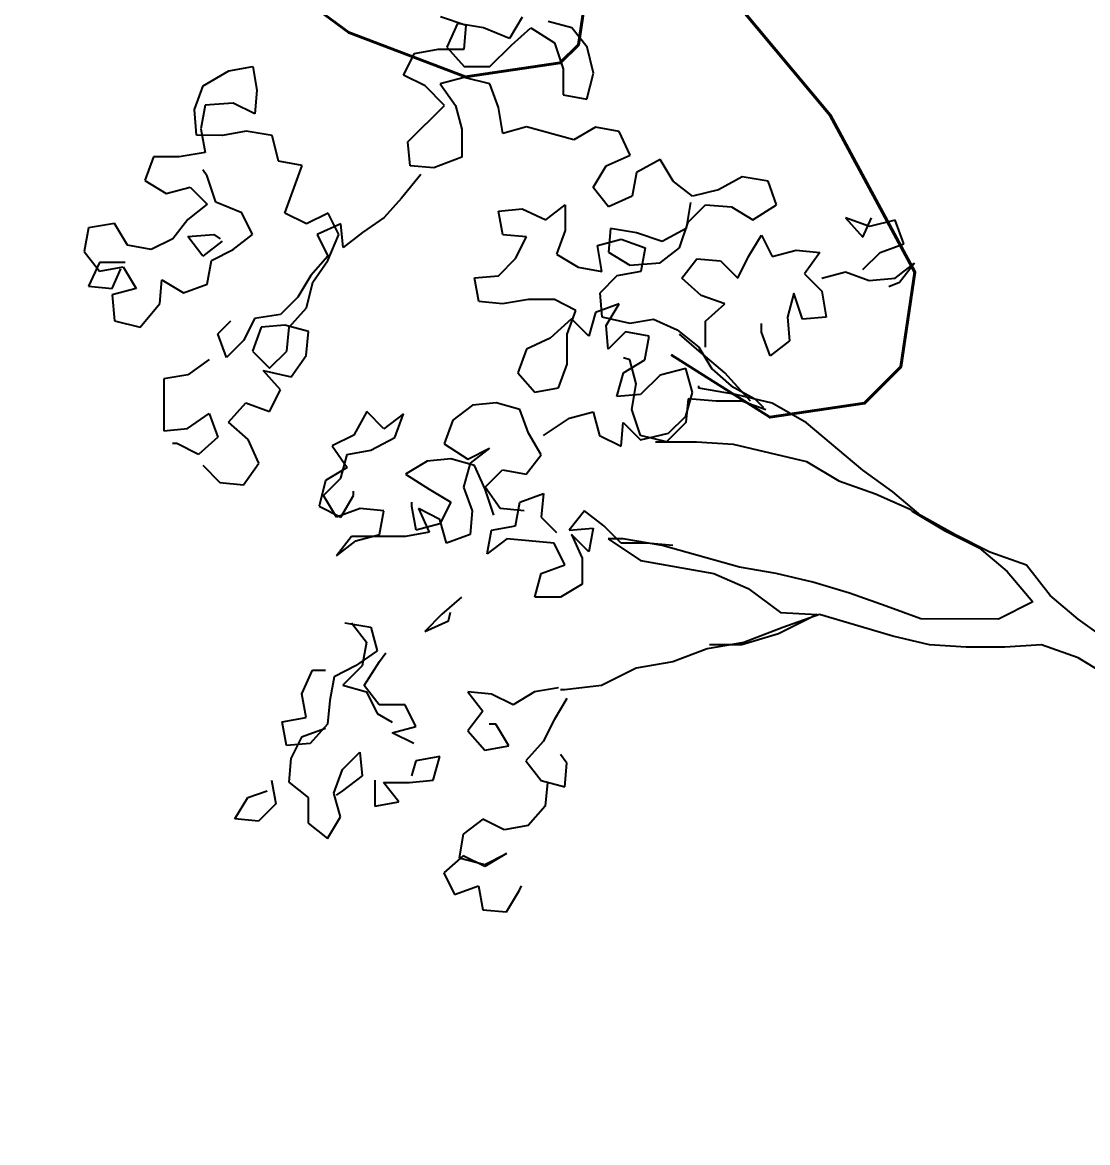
# Model space of a CAD drawing. Header units: millimetres. Extents: x 684983 to 685377, y 990360 to 990509.
# Drawn here: x 685051.164 to 685051.876, y 990422.76 to 990423.509 of the extents above; entities that cross this region are included whole.
import ezdxf

# ---------------------------------------------------------------- set-up
doc = ezdxf.new("R2010")
doc.units = ezdxf.units.MM
doc.layers.add('GRID LEVELS', color=7, linetype='Continuous', lineweight=13)
doc.layers.add('TEAK', color=7, linetype='Continuous')
doc.styles.get("Standard").update_dxf_attribs({"font": 'RomanS'})

# ---------------------------------------------------------------- blocks, each defined once
blk = doc.blocks.new('A$C25655A80')
at = {"color": 62}
for p, q in [((-0.63609, 1.37332), (-0.64762, 1.37718)), ((-0.63993, 1.37429), (-0.64475, 1.36372)), ((-0.6284, 1.37235), (-0.63993, 1.37429)), ((-0.61109, 1.37714), (-0.61687, 1.36754)), ((-0.58898, 1.37232), (-0.59955, 1.37521)), ((-0.63706, 1.36275), (-0.63609, 1.37332)), ((-0.61687, 1.36754), (-0.6284, 1.37235)), ((-0.61591, 1.36465), (-0.60725, 1.37233)), ((-0.60725, 1.37233), (-0.59668, 1.3656)), ((-0.58226, 1.36366), (-0.58898, 1.37232)), ((-0.64475, 1.36372), (-0.63706, 1.35506)), ((-0.62553, 1.35505), (-0.61591, 1.36465)), ((-0.59668, 1.3656), (-0.59285, 1.35406)), ((-0.57939, 1.35212), (-0.58226, 1.36366)), ((-0.66398, 1.35124), (-0.65917, 1.36085)), ((-0.65917, 1.36085), (-0.64859, 1.36276)), ((-0.64859, 1.36276), (-0.63706, 1.36275)), ((-0.74185, 1.35323), (-0.73127, 1.35514)), ((-0.73127, 1.35514), (-0.72936, 1.34457)), ((-0.63706, 1.35506), (-0.62553, 1.35505)), ((-0.59285, 1.35406), (-0.59286, 1.34252)), ((-0.75339, 1.34651), (-0.74185, 1.35323)), ((-0.65438, 1.34642), (-0.66398, 1.35124)), ((-0.63707, 1.35025), (-0.64765, 1.34738)), ((-0.62554, 1.34736), (-0.63707, 1.35025)), ((-0.58228, 1.34059), (-0.57939, 1.35212)), ((-0.75724, 1.33594), (-0.75339, 1.34651)), ((-0.72936, 1.34457), (-0.73033, 1.33399)), ((-0.64573, 1.33776), (-0.65438, 1.34642)), ((-0.64765, 1.34738), (-0.64093, 1.33776)), ((-0.6217, 1.33678), (-0.62554, 1.34736)), ((-0.73994, 1.33881), (-0.75244, 1.33786)), ((-0.73033, 1.33399), (-0.73994, 1.33881)), ((-0.59286, 1.34252), (-0.58228, 1.34059)), ((-0.75629, 1.32441), (-0.75724, 1.33594)), ((-0.75244, 1.33786), (-0.75437, 1.32729)), ((-0.66209, 1.32144), (-0.64573, 1.33776)), ((-0.64093, 1.33776), (-0.63805, 1.32718)), ((-0.61979, 1.32524), (-0.6217, 1.33678)), ((-0.74476, 1.32439), (-0.75629, 1.32441)), ((-0.75437, 1.32729), (-0.75246, 1.31671)), ((-0.73418, 1.32631), (-0.74476, 1.32439)), ((-0.72265, 1.32437), (-0.73418, 1.32631)), ((-0.71977, 1.31284), (-0.72265, 1.32437)), ((-0.63805, 1.32718), (-0.63806, 1.31468)), ((-0.60921, 1.32812), (-0.61979, 1.32524)), ((-0.58807, 1.32233), (-0.60921, 1.32812)), ((-0.57845, 1.32809), (-0.58807, 1.32233)), ((-0.56788, 1.32616), (-0.57845, 1.32809)), ((-0.56308, 1.31558), (-0.56788, 1.32616)), ((-0.66114, 1.31086), (-0.66209, 1.32144)), ((-0.77553, 1.31481), (-0.77938, 1.30424)), ((-0.76399, 1.3148), (-0.77553, 1.31481)), ((-0.75246, 1.31671), (-0.76399, 1.3148)), ((-0.63806, 1.31468), (-0.65056, 1.30989)), ((-0.57366, 1.31078), (-0.56308, 1.31558)), ((-0.54962, 1.31364), (-0.5602, 1.30788)), ((-0.54386, 1.30402), (-0.54962, 1.31364)), ((-0.7515, 1.30614), (-0.75342, 1.30902)), ((-0.7092, 1.3109), (-0.71977, 1.31284)), ((-0.71691, 1.28976), (-0.7092, 1.3109)), ((-0.65056, 1.30989), (-0.66114, 1.31086)), ((-0.57944, 1.30117), (-0.57366, 1.31078)), ((-0.77938, 1.30424), (-0.76978, 1.29846)), ((-0.74767, 1.2946), (-0.7515, 1.30614)), ((-0.65633, 1.30701), (-0.665, 1.29644)), ((-0.5602, 1.30788), (-0.56214, 1.29731)), ((-0.53522, 1.29729), (-0.54386, 1.30402)), ((-0.5131, 1.30592), (-0.52368, 1.30016)), ((-0.50157, 1.30398), (-0.5131, 1.30592)), ((-0.49773, 1.29341), (-0.50157, 1.30398)), ((-0.76978, 1.29846), (-0.7592, 1.30134)), ((-0.7592, 1.30134), (-0.75152, 1.29364)), ((-0.57271, 1.29251), (-0.57944, 1.30117)), ((-0.52368, 1.30016), (-0.53522, 1.29729)), ((-0.75152, 1.29364), (-0.76017, 1.28692)), ((-0.73614, 1.28978), (-0.74767, 1.2946)), ((-0.665, 1.29644), (-0.67269, 1.2878)), ((-0.6006, 1.28677), (-0.59194, 1.29349)), ((-0.59194, 1.29349), (-0.59195, 1.28196)), ((-0.56214, 1.29731), (-0.57271, 1.29251)), ((-0.53618, 1.2944), (-0.53812, 1.28287)), ((-0.73134, 1.28016), (-0.73614, 1.28978)), ((-0.7073, 1.28495), (-0.71691, 1.28976)), ((-0.69769, 1.28974), (-0.7073, 1.28495)), ((-0.69289, 1.28013), (-0.69769, 1.28974)), ((-0.62174, 1.29064), (-0.61117, 1.29159)), ((-0.61983, 1.28006), (-0.62174, 1.29064)), ((-0.61117, 1.29159), (-0.6006, 1.28677)), ((-0.53715, 1.28575), (-0.52945, 1.29344)), ((-0.52945, 1.29344), (-0.51792, 1.29246)), ((-0.51792, 1.29246), (-0.50831, 1.28669)), ((-0.50831, 1.28669), (-0.49773, 1.29341)), ((-0.79286, 1.28503), (-0.8044, 1.28311)), ((-0.7871, 1.27541), (-0.79286, 1.28503)), ((-0.76017, 1.28692), (-0.76691, 1.27827)), ((-0.69192, 1.28493), (-0.7025, 1.28014)), ((-0.69097, 1.27436), (-0.69192, 1.28493)), ((-0.67269, 1.2878), (-0.68231, 1.28108)), ((-0.54101, 1.27422), (-0.53715, 1.28575)), ((-0.46698, 1.28761), (-0.45929, 1.27895)), ((-0.4564, 1.28376), (-0.46698, 1.28761)), ((-0.45929, 1.27895), (-0.45544, 1.2876)), ((-0.44487, 1.28663), (-0.4564, 1.28376)), ((-0.44103, 1.27605), (-0.44487, 1.28663)), ((-0.8044, 1.28311), (-0.80633, 1.27254)), ((-0.76018, 1.27923), (-0.74864, 1.28018)), ((-0.75346, 1.27057), (-0.76018, 1.27923)), ((-0.74864, 1.28018), (-0.74576, 1.27825)), ((-0.74, 1.27344), (-0.73134, 1.28016)), ((-0.7025, 1.28014), (-0.6977, 1.27052)), ((-0.69771, 1.2686), (-0.69289, 1.28013)), ((-0.68231, 1.28108), (-0.69097, 1.27436)), ((-0.60926, 1.27909), (-0.61983, 1.28006)), ((-0.61407, 1.26948), (-0.60926, 1.27909)), ((-0.59195, 1.28196), (-0.5958, 1.27139)), ((-0.57176, 1.2829), (-0.57273, 1.27233)), ((-0.56023, 1.28097), (-0.57176, 1.2829)), ((-0.5487, 1.27711), (-0.56023, 1.28097)), ((-0.53812, 1.28287), (-0.5487, 1.27711)), ((-0.51025, 1.27035), (-0.50447, 1.27995)), ((-0.50447, 1.27995), (-0.49968, 1.27034)), ((-0.77653, 1.27347), (-0.7871, 1.27541)), ((-0.76691, 1.27827), (-0.77653, 1.27347)), ((-0.7448, 1.27729), (-0.75346, 1.27057)), ((-0.57754, 1.27522), (-0.56696, 1.27809)), ((-0.57562, 1.26368), (-0.57754, 1.27522)), ((-0.56696, 1.27809), (-0.55639, 1.27423)), ((-0.55639, 1.27423), (-0.55832, 1.26366)), ((-0.54967, 1.2675), (-0.54101, 1.27422)), ((-0.45161, 1.27222), (-0.44103, 1.27605)), ((-0.80633, 1.27254), (-0.79961, 1.26388)), ((-0.75155, 1.25807), (-0.74962, 1.26864)), ((-0.74962, 1.26864), (-0.74, 1.27344)), ((-0.6977, 1.27052), (-0.7054, 1.26187)), ((-0.70444, 1.25899), (-0.69771, 1.2686)), ((-0.62177, 1.2618), (-0.61407, 1.26948)), ((-0.5958, 1.27139), (-0.5862, 1.26561)), ((-0.57273, 1.27233), (-0.56312, 1.26655)), ((-0.54006, 1.26076), (-0.53332, 1.26941)), ((-0.53332, 1.26941), (-0.52275, 1.26844)), ((-0.51507, 1.26074), (-0.51025, 1.27035)), ((-0.49968, 1.27034), (-0.4891, 1.27321)), ((-0.4891, 1.27321), (-0.47853, 1.27224)), ((-0.47853, 1.27224), (-0.48526, 1.26263)), ((-0.45931, 1.26453), (-0.45161, 1.27222)), ((-0.7996, 1.26773), (-0.80442, 1.25716)), ((-0.79961, 1.26388), (-0.78903, 1.2658)), ((-0.78807, 1.26772), (-0.7996, 1.26773)), ((-0.79385, 1.25619), (-0.78999, 1.26484)), ((-0.78903, 1.2658), (-0.78327, 1.25618)), ((-0.5862, 1.26561), (-0.57562, 1.26368)), ((-0.55832, 1.26366), (-0.5689, 1.26175)), ((-0.56312, 1.26655), (-0.54967, 1.2675)), ((-0.52275, 1.26844), (-0.51507, 1.26074)), ((-0.47757, 1.2607), (-0.467, 1.26358)), ((-0.467, 1.26358), (-0.45643, 1.25972)), ((-0.44489, 1.26067), (-0.43623, 1.2674)), ((-0.43623, 1.2674), (-0.44297, 1.25875)), ((-0.7727, 1.24944), (-0.77173, 1.26001)), ((-0.77173, 1.26001), (-0.76213, 1.25424)), ((-0.7054, 1.26187), (-0.71118, 1.25227)), ((-0.70734, 1.24746), (-0.70444, 1.25899)), ((-0.63234, 1.26085), (-0.62177, 1.2618)), ((-0.63043, 1.25027), (-0.63234, 1.26085)), ((-0.5689, 1.26175), (-0.57659, 1.25407)), ((-0.53141, 1.25306), (-0.54006, 1.26076)), ((-0.48526, 1.26263), (-0.47758, 1.25494)), ((-0.45643, 1.25972), (-0.44489, 1.26067)), ((-0.44297, 1.25875), (-0.44778, 1.25683)), ((-0.80442, 1.25716), (-0.79385, 1.25619)), ((-0.78327, 1.25618), (-0.79385, 1.2533)), ((-0.76213, 1.25424), (-0.75155, 1.25807)), ((-0.57659, 1.25407), (-0.57564, 1.24349)), ((-0.49008, 1.25399), (-0.49297, 1.24341)), ((-0.48624, 1.24245), (-0.49008, 1.25399)), ((-0.47758, 1.25494), (-0.47567, 1.2434)), ((-0.79385, 1.2533), (-0.7929, 1.24177)), ((-0.78137, 1.23887), (-0.7727, 1.24944)), ((-0.71118, 1.25227), (-0.71888, 1.24458)), ((-0.61986, 1.2493), (-0.63043, 1.25027)), ((-0.60832, 1.25121), (-0.61986, 1.2493)), ((-0.59678, 1.2512), (-0.60832, 1.25121)), ((-0.58718, 1.24638), (-0.59678, 1.2512)), ((-0.56795, 1.24925), (-0.57853, 1.24542)), ((-0.57372, 1.23964), (-0.56795, 1.24925)), ((-0.52084, 1.24921), (-0.53141, 1.25306)), ((-0.5295, 1.24153), (-0.52084, 1.24921)), ((-0.71888, 1.24458), (-0.73041, 1.24267)), ((-0.71504, 1.23881), (-0.70734, 1.24746)), ((-0.59103, 1.23581), (-0.58718, 1.24638)), ((-0.57853, 1.24542), (-0.58142, 1.23484)), ((-0.7929, 1.24177), (-0.78137, 1.23887)), ((-0.74676, 1.23596), (-0.74099, 1.24172)), ((-0.73041, 1.24267), (-0.73523, 1.23306)), ((-0.72753, 1.23882), (-0.73139, 1.22825)), ((-0.71696, 1.23977), (-0.72753, 1.23882)), ((-0.70639, 1.23688), (-0.71696, 1.23977)), ((-0.71601, 1.22824), (-0.71504, 1.23881)), ((-0.5891, 1.24254), (-0.59872, 1.2339)), ((-0.58142, 1.23484), (-0.5891, 1.24254)), ((-0.57564, 1.24349), (-0.56315, 1.2406)), ((-0.57277, 1.22907), (-0.57372, 1.23964)), ((-0.56315, 1.2406), (-0.55257, 1.24251)), ((-0.55257, 1.24251), (-0.542, 1.23769)), ((-0.52951, 1.22999), (-0.5295, 1.24153)), ((-0.50451, 1.2367), (-0.50451, 1.24054)), ((-0.49297, 1.24341), (-0.49202, 1.23284)), ((-0.47567, 1.2434), (-0.48624, 1.24245)), ((-0.74293, 1.22538), (-0.74676, 1.23596)), ((-0.70736, 1.22631), (-0.70639, 1.23688)), ((-0.59872, 1.2339), (-0.6093, 1.2291)), ((-0.59104, 1.22236), (-0.59103, 1.23581)), ((-0.56507, 1.23675), (-0.57277, 1.22907)), ((-0.5545, 1.23482), (-0.56507, 1.23675)), ((-0.55643, 1.22425), (-0.5545, 1.23482)), ((-0.542, 1.23769), (-0.5324, 1.22999)), ((-0.53336, 1.22903), (-0.54104, 1.23577)), ((-0.50068, 1.22612), (-0.50451, 1.2367)), ((-0.73523, 1.23306), (-0.74293, 1.22538)), ((-0.6093, 1.2291), (-0.61316, 1.21853)), ((-0.52087, 1.21845), (-0.53336, 1.22903)), ((-0.5324, 1.22999), (-0.52664, 1.22037)), ((-0.49202, 1.23284), (-0.50068, 1.22612)), ((-0.75062, 1.22442), (-0.76024, 1.2177)), ((-0.73139, 1.22825), (-0.7237, 1.22055)), ((-0.7237, 1.22055), (-0.71601, 1.22824)), ((-0.71409, 1.2167), (-0.70736, 1.22631)), ((-0.56316, 1.22425), (-0.56605, 1.22522)), ((-0.56605, 1.21849), (-0.55643, 1.22425)), ((-0.56029, 1.21368), (-0.56316, 1.22425)), ((-0.72659, 1.2196), (-0.71409, 1.2167)), ((-0.71891, 1.21094), (-0.72659, 1.2196)), ((-0.5949, 1.21179), (-0.59104, 1.22236)), ((-0.53817, 1.22038), (-0.54971, 1.21751)), ((-0.5353, 1.20981), (-0.53817, 1.22038)), ((-0.52664, 1.22037), (-0.51799, 1.21268)), ((-0.77081, 1.21579), (-0.77083, 1.19272)), ((-0.76024, 1.2177), (-0.77081, 1.21579)), ((-0.61316, 1.21853), (-0.60547, 1.20987)), ((-0.56895, 1.20792), (-0.56605, 1.21849)), ((-0.56222, 1.20214), (-0.56029, 1.21368)), ((-0.54971, 1.21751), (-0.55837, 1.20887)), ((-0.50935, 1.20594), (-0.52087, 1.21845)), ((-0.72372, 1.20133), (-0.71891, 1.21094)), ((-0.60547, 1.20987), (-0.5949, 1.21179)), ((-0.55837, 1.20887), (-0.56895, 1.20792)), ((-0.53819, 1.19924), (-0.5353, 1.20981)), ((-0.51799, 1.21268), (-0.50742, 1.2069)), ((-0.74199, 1.19654), (-0.73429, 1.20518)), ((-0.73429, 1.20518), (-0.72372, 1.20133)), ((-0.63336, 1.20413), (-0.64201, 1.19741)), ((-0.62278, 1.20508), (-0.63336, 1.20413)), ((-0.61221, 1.20219), (-0.62278, 1.20508)), ((-0.53722, 1.20693), (-0.5382, 1.19635)), ((-0.52473, 1.20595), (-0.53722, 1.20693)), ((-0.51319, 1.20594), (-0.52473, 1.20595)), ((-0.50262, 1.20209), (-0.51319, 1.20594)), ((-0.50742, 1.2069), (-0.50358, 1.20305)), ((-0.76026, 1.19367), (-0.75064, 1.20039)), ((-0.75064, 1.20039), (-0.7468, 1.18981)), ((-0.68046, 1.20129), (-0.68624, 1.19072)), ((-0.67278, 1.19359), (-0.68046, 1.20129)), ((-0.66412, 1.20031), (-0.67278, 1.19359)), ((-0.66798, 1.18974), (-0.66412, 1.20031)), ((-0.60837, 1.19161), (-0.61221, 1.20219)), ((-0.5901, 1.19832), (-0.57953, 1.2012)), ((-0.57953, 1.2012), (-0.57665, 1.19062)), ((-0.55839, 1.1906), (-0.56222, 1.20214)), ((-0.54589, 1.19155), (-0.53819, 1.19924)), ((-0.77083, 1.19272), (-0.76026, 1.19367)), ((-0.73335, 1.18884), (-0.74199, 1.19654)), ((-0.64201, 1.19741), (-0.64587, 1.18684)), ((-0.60165, 1.19064), (-0.5901, 1.19832)), ((-0.56704, 1.1858), (-0.56607, 1.19638)), ((-0.56607, 1.19638), (-0.55839, 1.18868)), ((-0.5382, 1.19635), (-0.54685, 1.18771)), ((-0.7468, 1.18981), (-0.75546, 1.18213)), ((-0.72855, 1.17826), (-0.73335, 1.18884)), ((-0.68624, 1.19072), (-0.69586, 1.18592)), ((-0.67856, 1.18398), (-0.66798, 1.18974)), ((-0.60262, 1.18199), (-0.60837, 1.19161)), ((-0.57665, 1.19062), (-0.56704, 1.1858)), ((-0.55839, 1.18868), (-0.54589, 1.19155)), ((-0.54685, 1.18771), (-0.55839, 1.1906)), ((-0.76507, 1.18695), (-0.76699, 1.18695)), ((-0.75546, 1.18213), (-0.76507, 1.18695)), ((-0.69586, 1.18592), (-0.68914, 1.1763)), ((-0.68913, 1.18207), (-0.67856, 1.18398)), ((-0.64587, 1.18684), (-0.6353, 1.1801)), ((-0.6353, 1.1801), (-0.62568, 1.1849)), ((-0.62568, 1.1849), (-0.63434, 1.17818)), ((-0.55166, 1.18771), (-0.5334, 1.1877)), ((-0.5334, 1.1877), (-0.51706, 1.18672)), ((-0.51706, 1.18672), (-0.48438, 1.179)), ((-0.69203, 1.1715), (-0.68913, 1.18207)), ((-0.65357, 1.17915), (-0.66319, 1.1734)), ((-0.64299, 1.18011), (-0.65357, 1.17915)), ((-0.63242, 1.17721), (-0.64299, 1.18011)), ((-0.60935, 1.17335), (-0.60262, 1.18199)), ((-0.48438, 1.179), (-0.46997, 1.17033)), ((-0.75354, 1.17732), (-0.74586, 1.16963)), ((-0.73529, 1.16865), (-0.72855, 1.17826)), ((-0.68914, 1.1763), (-0.69876, 1.17054)), ((-0.63434, 1.17818), (-0.63724, 1.1676)), ((-0.62762, 1.16663), (-0.63242, 1.17721)), ((-0.62762, 1.1676), (-0.61993, 1.17528)), ((-0.61993, 1.17528), (-0.60935, 1.17335)), ((-0.74586, 1.16963), (-0.73529, 1.16865)), ((-0.69876, 1.17054), (-0.70165, 1.15901)), ((-0.69972, 1.16382), (-0.69203, 1.1715)), ((-0.66319, 1.1734), (-0.65262, 1.16666)), ((-0.46997, 1.17033), (-0.45363, 1.16455)), ((-0.69396, 1.1542), (-0.69972, 1.16382)), ((-0.69204, 1.1542), (-0.68627, 1.1638)), ((-0.68627, 1.1638), (-0.68626, 1.16573)), ((-0.65262, 1.16666), (-0.64301, 1.16088)), ((-0.63724, 1.1676), (-0.6334, 1.15703)), ((-0.6209, 1.15798), (-0.62762, 1.1676)), ((-0.62379, 1.15509), (-0.62762, 1.16663)), ((-0.61225, 1.16085), (-0.60167, 1.16469)), ((-0.60167, 1.16469), (-0.60264, 1.15411)), ((-0.45363, 1.16455), (-0.43826, 1.15781)), ((-0.70165, 1.15901), (-0.69204, 1.1542)), ((-0.66031, 1.15897), (-0.66031, 1.1609)), ((-0.6584, 1.1484), (-0.66031, 1.15897)), ((-0.64301, 1.16088), (-0.64783, 1.15127)), ((-0.61418, 1.15028), (-0.61225, 1.16085)), ((-0.68339, 1.15803), (-0.69396, 1.1542)), ((-0.67281, 1.15706), (-0.68339, 1.15803)), ((-0.67475, 1.14649), (-0.67281, 1.15706)), ((-0.65743, 1.15801), (-0.65264, 1.14743)), ((-0.64782, 1.15319), (-0.65743, 1.15801)), ((-0.6334, 1.15703), (-0.63437, 1.14645)), ((-0.61033, 1.157), (-0.6209, 1.15798)), ((-0.60264, 1.15411), (-0.59592, 1.14738)), ((-0.58341, 1.15698), (-0.59015, 1.14833)), ((-0.57477, 1.15024), (-0.58341, 1.15698)), ((-0.43826, 1.15781), (-0.43729, 1.15685)), ((-0.43729, 1.15685), (-0.42288, 1.14818)), ((-0.64783, 1.15127), (-0.6584, 1.1484)), ((-0.64495, 1.14262), (-0.64782, 1.15319)), ((-0.62476, 1.14837), (-0.61418, 1.15028)), ((-0.59015, 1.14833), (-0.57957, 1.14929)), ((-0.57957, 1.14929), (-0.58151, 1.13871)), ((-0.56708, 1.14255), (-0.57477, 1.15024)), ((-0.68724, 1.14554), (-0.69398, 1.13689)), ((-0.66321, 1.14552), (-0.68724, 1.14554)), ((-0.68532, 1.14362), (-0.67475, 1.14649)), ((-0.65264, 1.14743), (-0.66321, 1.14552)), ((-0.63437, 1.14645), (-0.64495, 1.14262)), ((-0.62669, 1.13779), (-0.62476, 1.14837)), ((-0.61803, 1.14452), (-0.62669, 1.13779)), ((-0.59688, 1.14257), (-0.61803, 1.14452)), ((-0.58919, 1.14641), (-0.58439, 1.13583)), ((-0.58151, 1.13871), (-0.58919, 1.14641)), ((-0.56612, 1.14447), (-0.57285, 1.14447)), ((-0.57285, 1.14447), (-0.55844, 1.13485)), ((-0.54882, 1.14157), (-0.56612, 1.14447)), ((-0.42288, 1.14818), (-0.40751, 1.14048)), ((-0.69398, 1.13689), (-0.68532, 1.14362)), ((-0.59209, 1.13296), (-0.59688, 1.14257)), ((-0.55555, 1.14254), (-0.56708, 1.14255)), ((-0.54401, 1.14156), (-0.55555, 1.14254)), ((-0.51422, 1.13192), (-0.54882, 1.14157)), ((-0.40751, 1.14048), (-0.39502, 1.12989)), ((-0.58439, 1.13583), (-0.5844, 1.1243)), ((-0.55844, 1.13485), (-0.52576, 1.12905)), ((-0.60556, 1.11855), (-0.60266, 1.12912)), ((-0.60266, 1.12912), (-0.59209, 1.13296)), ((-0.52576, 1.12905), (-0.51039, 1.12231)), ((-0.49788, 1.12902), (-0.51422, 1.13192)), ((-0.48154, 1.12516), (-0.49788, 1.12902)), ((-0.39502, 1.12989), (-0.3835, 1.11642)), ((-0.5844, 1.1243), (-0.59402, 1.11854)), ((-0.46521, 1.12034), (-0.48154, 1.12516)), ((-0.51039, 1.12231), (-0.49598, 1.11172)), ((-0.44887, 1.11456), (-0.46521, 1.12034)), ((-0.63824, 1.11858), (-0.6469, 1.1109)), ((-0.59402, 1.11854), (-0.60556, 1.11855)), ((-0.43349, 1.10878), (-0.44887, 1.11456)), ((-0.3835, 1.11642), (-0.39889, 1.10875)), ((-0.6469, 1.1109), (-0.6546, 1.10321)), ((-0.64402, 1.10801), (-0.64305, 1.11185)), ((-0.47963, 1.11074), (-0.49695, 1.10211)), ((-0.49598, 1.11172), (-0.47963, 1.11074)), ((-0.39889, 1.10875), (-0.43349, 1.10878)), ((-0.69016, 1.10709), (-0.67863, 1.10516)), ((-0.68728, 1.10709), (-0.68056, 1.09843)), ((-0.67863, 1.10516), (-0.67575, 1.09458)), ((-0.6546, 1.10321), (-0.64402, 1.10801)), ((-0.49695, 1.10211), (-0.51329, 1.09732)), ((-0.67575, 1.09458), (-0.68537, 1.08786)), ((-0.68056, 1.09843), (-0.68249, 1.08786)), ((-0.51329, 1.09732), (-0.52771, 1.09733)), ((-0.68154, 1.0792), (-0.6748, 1.08977)), ((-0.6748, 1.08977), (-0.67191, 1.09362)), ((-0.70942, 1.07539), (-0.7046, 1.08595)), ((-0.7046, 1.08595), (-0.69883, 1.08595)), ((-0.68537, 1.08786), (-0.69499, 1.08306)), ((-0.68249, 1.08786), (-0.69115, 1.07921)), ((-0.69499, 1.08306), (-0.69692, 1.07249)), ((-0.69115, 1.07921), (-0.68058, 1.07632)), ((-0.67482, 1.07055), (-0.68154, 1.0792)), ((-0.7075, 1.06481), (-0.70942, 1.07539)), ((-0.68058, 1.07632), (-0.67578, 1.0667)), ((-0.6354, 1.07628), (-0.62868, 1.06762)), ((-0.62482, 1.07531), (-0.6354, 1.07628)), ((-0.61521, 1.07049), (-0.62482, 1.07531)), ((-0.6056, 1.07625), (-0.61521, 1.07049)), ((-0.59502, 1.07816), (-0.6056, 1.07625)), ((-0.69692, 1.07249), (-0.69789, 1.06192)), ((-0.66328, 1.07054), (-0.67482, 1.07055)), ((-0.65848, 1.06092), (-0.66328, 1.07054)), ((-0.59118, 1.07335), (-0.59696, 1.06375)), ((-0.71808, 1.0629), (-0.7075, 1.06481)), ((-0.67578, 1.0667), (-0.66905, 1.06285)), ((-0.62868, 1.06762), (-0.63541, 1.05898)), ((-0.59696, 1.06375), (-0.60177, 1.05414)), ((-0.71617, 1.05232), (-0.71808, 1.0629)), ((-0.69886, 1.05999), (-0.70944, 1.05616)), ((-0.69789, 1.06192), (-0.70559, 1.05327)), ((-0.66906, 1.05804), (-0.65848, 1.06092)), ((-0.63541, 1.05898), (-0.62773, 1.05032)), ((-0.62291, 1.06185), (-0.6258, 1.06185)), ((-0.61715, 1.05223), (-0.62291, 1.06185)), ((-0.70944, 1.05616), (-0.71425, 1.04655)), ((-0.65945, 1.05323), (-0.66906, 1.05804)), ((-0.60177, 1.05414), (-0.60947, 1.04549)), ((-0.70559, 1.05327), (-0.71617, 1.05232)), ((-0.69118, 1.04172), (-0.68349, 1.04941)), ((-0.68349, 1.04941), (-0.68253, 1.03883)), ((-0.62773, 1.05032), (-0.61715, 1.05223)), ((-0.71425, 1.04655), (-0.71522, 1.03598)), ((-0.6585, 1.04554), (-0.66042, 1.03881)), ((-0.64792, 1.04745), (-0.6585, 1.04554)), ((-0.65081, 1.03688), (-0.64792, 1.04745)), ((-0.60947, 1.04549), (-0.60275, 1.03684)), ((-0.59121, 1.04452), (-0.59409, 1.04836)), ((-0.59218, 1.03394), (-0.59121, 1.04452)), ((-0.69504, 1.03115), (-0.69118, 1.04172)), ((-0.68253, 1.03883), (-0.69119, 1.03211)), ((-0.72291, 1.03695), (-0.721, 1.02637)), ((-0.71522, 1.03598), (-0.70658, 1.02924)), ((-0.67677, 1.0369), (-0.67678, 1.02537)), ((-0.67292, 1.03594), (-0.66139, 1.03593)), ((-0.6662, 1.02728), (-0.67292, 1.03594)), ((-0.66139, 1.03593), (-0.65081, 1.03688)), ((-0.60275, 1.03684), (-0.59218, 1.03394)), ((-0.59987, 1.03587), (-0.60084, 1.0253)), ((-0.73927, 1.01966), (-0.73349, 1.02926)), ((-0.73349, 1.02926), (-0.72484, 1.03214)), ((-0.70658, 1.02924), (-0.70659, 1.0177)), ((-0.69216, 1.02058), (-0.69504, 1.03115)), ((-0.69119, 1.03211), (-0.69408, 1.03019)), ((-0.721, 1.02637), (-0.7287, 1.01869)), ((-0.67678, 1.02537), (-0.6662, 1.02728)), ((-0.60084, 1.0253), (-0.60853, 1.01665)), ((-0.7287, 1.01869), (-0.73927, 1.01966)), ((-0.69794, 1.01097), (-0.69216, 1.02058)), ((-0.62872, 1.01956), (-0.63738, 1.01283)), ((-0.61911, 1.01474), (-0.62872, 1.01956)), ((-0.70659, 1.0177), (-0.69794, 1.01097)), ((-0.60853, 1.01665), (-0.61911, 1.01474)), ((-0.63738, 1.01283), (-0.63931, 1.00226)), ((-0.61816, 1.00417), (-0.62778, 0.99841)), ((-0.62778, 0.99937), (-0.61816, 1.00417)), ((-0.63739, 1.00322), (-0.64604, 0.99554)), ((-0.63931, 1.00226), (-0.62778, 0.99937)), ((-0.62778, 0.99841), (-0.63739, 1.00322)), ((-0.64604, 0.99554), (-0.64125, 0.98592)), ((-0.64125, 0.98592), (-0.63067, 0.98976)), ((-0.63067, 0.98976), (-0.62876, 0.97918)), ((-0.61241, 0.98782), (-0.61144, 0.98974)), ((-0.61818, 0.97821), (-0.61241, 0.98782)), ((-0.62876, 0.97918), (-0.61818, 0.97821))]:
    blk.add_line(p, q, dxfattribs=at)
for p, q in [((-0.53241, 1.21173), (-0.53241, 1.21269)), ((-0.51607, 1.20883), (-0.53241, 1.21173)), ((-0.49974, 1.20497), (-0.51607, 1.20883)), ((-0.48436, 1.1963), (-0.49974, 1.20497)), ((-0.45939, 1.17513), (-0.48436, 1.1963)), ((-0.44594, 1.16551), (-0.45939, 1.17513)), ((-0.43345, 1.15492), (-0.44594, 1.16551)), ((-0.41808, 1.14625), (-0.43345, 1.15492)), ((-0.4027, 1.13855), (-0.41808, 1.14625)), ((-0.38637, 1.13277), (-0.4027, 1.13855)), ((-0.37581, 1.1193), (-0.38637, 1.13277)), ((-0.36332, 1.10871), (-0.37581, 1.1193)), ((-0.47867, 1.11074), (-0.49502, 1.10499)), ((-0.446, 1.1011), (-0.47867, 1.11074)), ((-0.34987, 1.09909), (-0.36332, 1.10871)), ((-0.49502, 1.10499), (-0.51233, 1.09828)), ((-0.42966, 1.09724), (-0.446, 1.1011)), ((-0.52867, 1.09541), (-0.54406, 1.08965)), ((-0.51233, 1.09828), (-0.52867, 1.09541)), ((-0.41332, 1.09626), (-0.42966, 1.09724)), ((-0.39601, 1.09625), (-0.41332, 1.09626)), ((-0.37967, 1.09719), (-0.39601, 1.09625)), ((-0.36333, 1.09141), (-0.37967, 1.09719)), ((-0.54406, 1.08965), (-0.56041, 1.08678)), ((-0.34892, 1.08275), (-0.36333, 1.09141)), ((-0.56041, 1.08678), (-0.57579, 1.07911)), ((-0.57579, 1.07911), (-0.59214, 1.0772)), ((-0.59214, 1.0772), (-0.59406, 1.0772))]:
    blk.add_line(p, q)
blk = doc.blocks.new('TR')
blk.add_blockref('A$C25655A80', (0.01921, 0.01485, 1.34531))

msp = doc.modelspace()

# ---------------------------------------------------------------- block references
at = {"layer": 'TEAK', "xscale": 1.5, "yscale": 1.5, "zscale": 1.5}
msp.add_blockref('TR', (685052.386, 990421.425, 97.8), dxfattribs=at)

# ---------------------------------------------------------------- texts
at = {"layer": 'GRID LEVELS', "width": 0.5}
for s, p in [('97.858', (685051.62998, 990423.15777, 97.85838)), ('97.816', (685051.62998, 990421.15777, 97.81565))]:
    msp.add_text(s, height=0.8, rotation=45, dxfattribs=at).set_placement(p)

doc.saveas('drawing.dxf')
